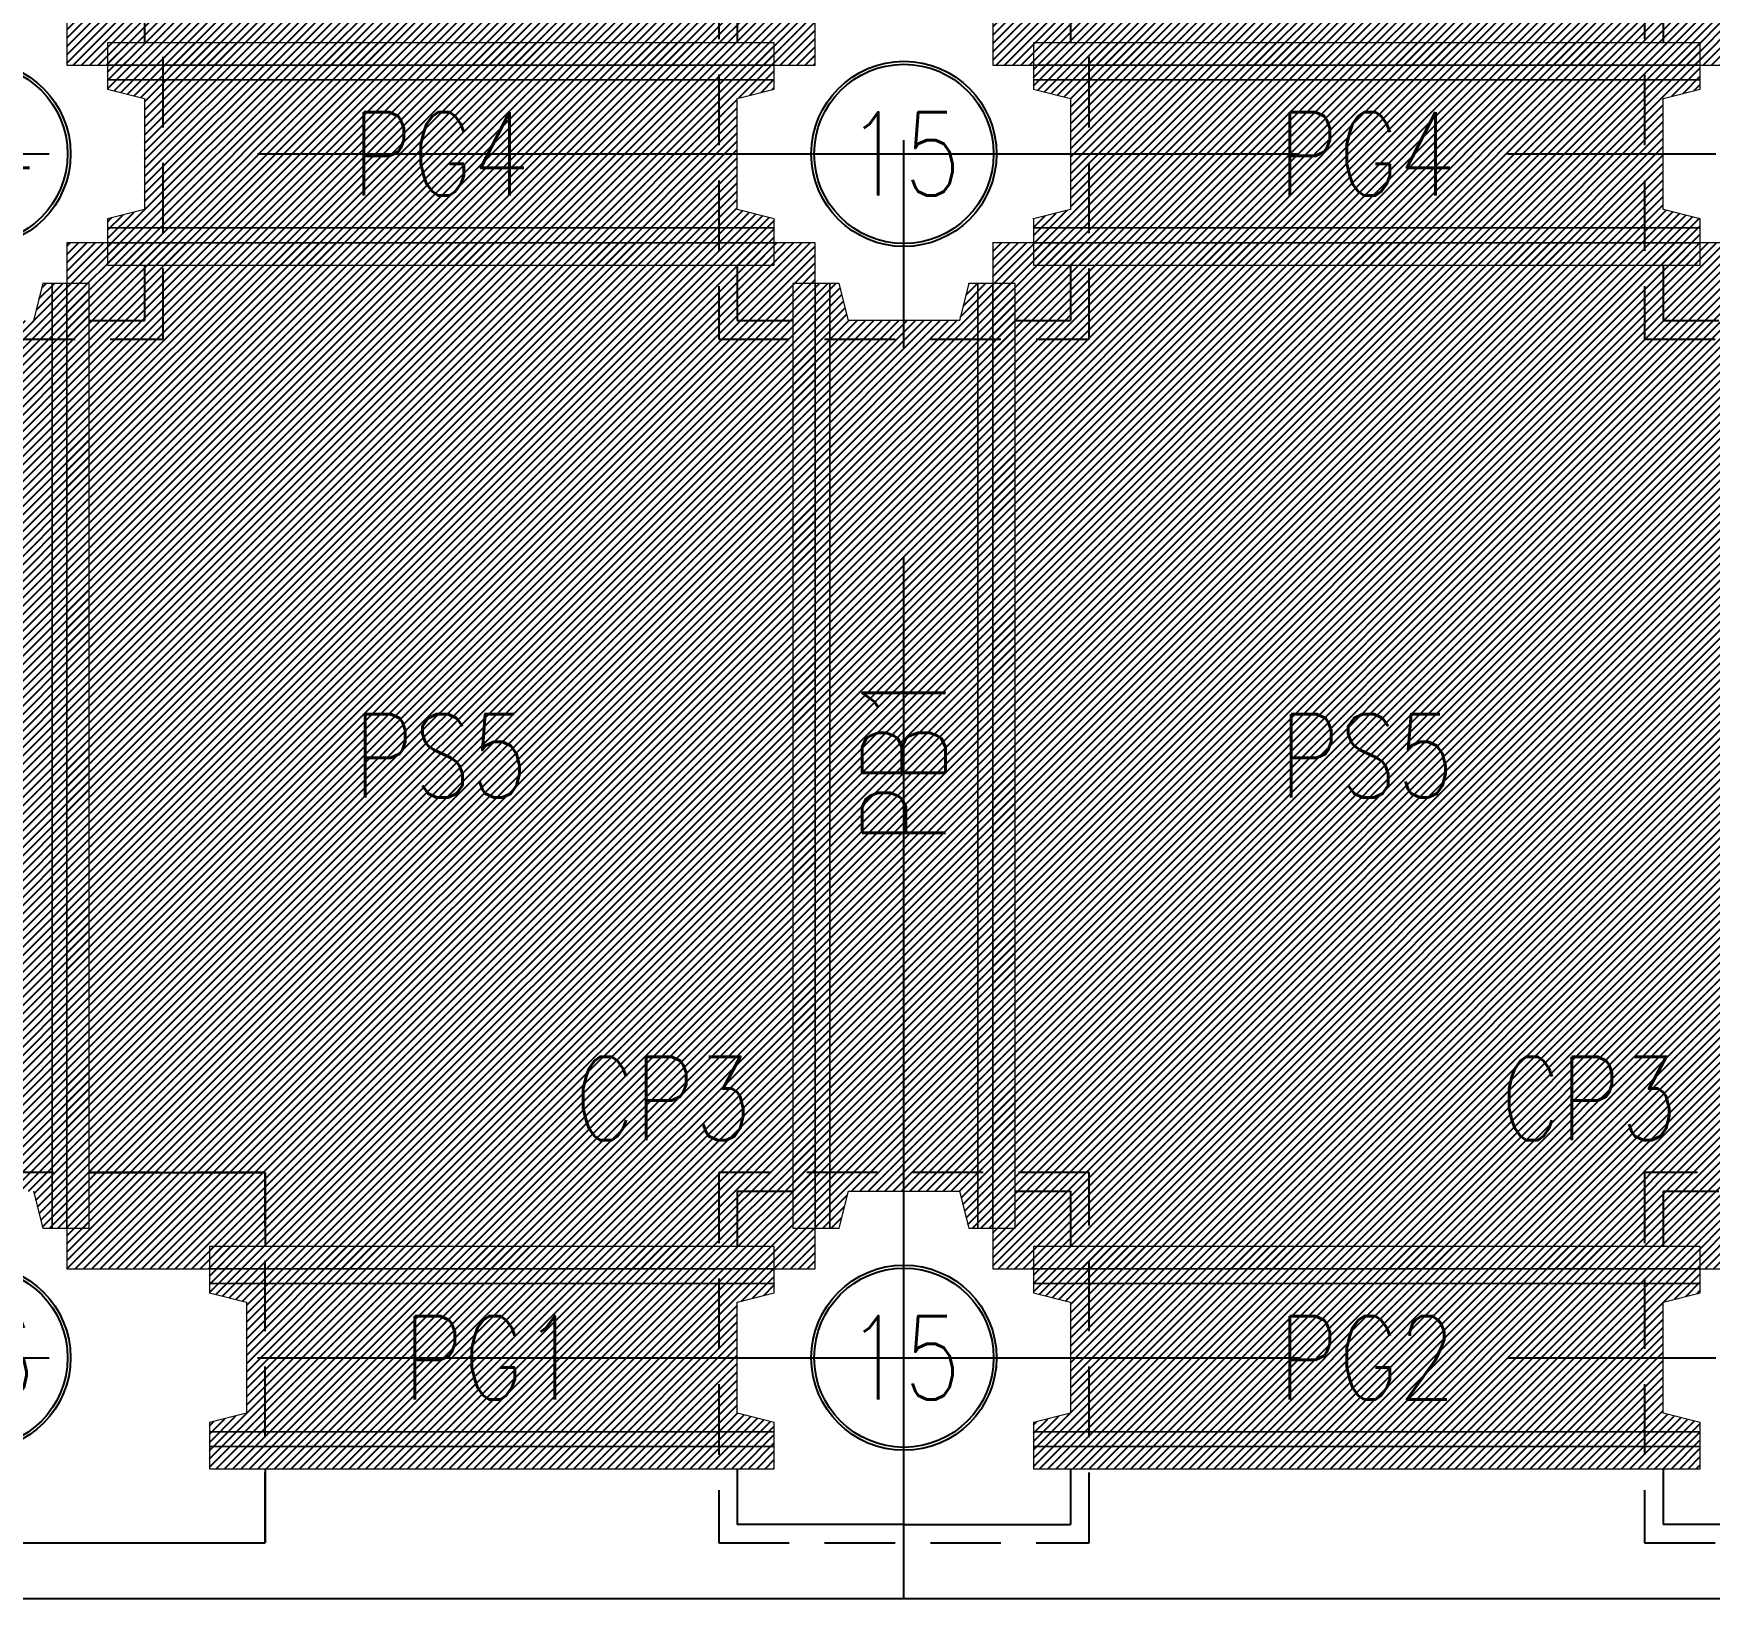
# Model space of a CAD drawing. Extents: x -4754 to 9942, y -22015 to 3942.
# Drawn here: x 621 to 1526, y -19965 to -19120 of the extents above; entities that cross this region are included whole.
import ezdxf
from ezdxf.enums import TextEntityAlignment as Align

# ---------------------------------------------------------------- set-up
doc = ezdxf.new("R2010")
doc.units = 0
doc.header["$LTSCALE"] = 3
doc.linetypes.add('CENTER', pattern=[2, 1.25, -0.25, 0.25, -0.25])
doc.linetypes.add('DASHED', pattern=[19.05, 12.7, -6.35])
doc.layers.get('0').update_dxf_attribs({"linetype": 'CONTINUOUS'})
doc.layers.add('HB_0', color=7, linetype='CONTINUOUS', transparency=0.5)
doc.layers.add('預鑄版_HATCH', color=253, linetype='CONTINUOUS', transparency=0.1)
for name, color, linetype in [('基椿', 1, 'CONTINUOUS'), ('場鑄梁', 4, 'CONTINUOUS'), ('場鑄梁_虛線', 4, 'CONTINUOUS'), ('底圖', 7, 'CONTINUOUS'), ('預鑄梁', 7, 'CONTINUOUS'), ('預鑄梁_HATCH', 253, 'CONTINUOUS'), ('預鑄梁_TXT', 2, 'CONTINUOUS'), ('預鑄梁_外緣', 7, 'CONTINUOUS'), ('預鑄樁帽', 6, 'CONTINUOUS'), ('預鑄樁帽_TXT', 2, 'CONTINUOUS'), ('預鑄版', 7, 'CONTINUOUS'), ('預鑄版_TXT', 2, 'CONTINUOUS')]:
    doc.layers.add(name, color=color, linetype=linetype)
doc.styles.get("Standard").update_dxf_attribs({"font": 'ROMANS.shx', "width": 0.8, "bigfont": 'chineset.shx'})

# ---------------------------------------------------------------- blocks, each defined once
blk = doc.blocks.new('pile')
at = {"layer": 'HB_0', "linetype": 'Continuous'}
for radius in [50, 48.4]:
    blk.add_circle((0, 0), radius, dxfattribs=at)
at = {"color": 2, "width": 0.8}
blk.add_attdef('A', text='', height=45, dxfattribs=at).set_placement((0, 0), align=Align.MIDDLE_CENTER)

msp = doc.modelspace()

# ---------------------------------------------------------------- hatches: boundary and pattern name
at = {"layer": '預鑄梁_HATCH', "linetype": 'Continuous'}
h = msp.add_hatch(dxfattribs=at)
h.set_pattern_fill('ANSI31', color=256, style=0)
h.paths.add_polyline_path([(660.844, -19244.682), (1020.844, -19244.682), (1020.844, -19244.682), (1020.844, -19232.682), (1020.844, -19224.682), (1020.844, -19219.682), (1000.844, -19214.682), (1000.844, -19154.682), (1020.844, -19149.682), (1020.844, -19144.682), (1020.844, -19136.682), (1020.844, -19124.682), (1020.844, -19124.682), (660.844, -19124.682), (660.844, -19124.682), (660.844, -19136.682), (660.844, -19144.682), (660.844, -19149.682), (680.844, -19154.682), (680.844, -19214.682), (660.844, -19219.682), (660.844, -19224.682), (660.844, -19232.682)], flags=17)
h = msp.add_hatch(dxfattribs=at)
h.set_pattern_fill('ANSI31', color=256, style=0)
h.paths.add_polyline_path([(1160.844, -19244.682), (1520.844, -19244.682), (1520.844, -19244.682), (1520.844, -19232.682), (1520.844, -19224.682), (1520.844, -19219.682), (1500.844, -19214.682), (1500.844, -19154.682), (1520.844, -19149.682), (1520.844, -19144.682), (1520.844, -19136.682), (1520.844, -19124.682), (1520.844, -19124.682), (1160.844, -19124.682), (1160.844, -19124.682), (1160.844, -19136.682), (1160.844, -19144.682), (1160.844, -19149.682), (1180.844, -19154.682), (1180.844, -19214.682), (1160.844, -19219.682), (1160.844, -19224.682), (1160.844, -19232.682)], flags=17)
h = msp.add_hatch(dxfattribs=at)
h.set_pattern_fill('ANSI31', color=256, style=0)
h.paths.add_polyline_path([(530.844, -19764.682), (542.844, -19764.682), (550.844, -19764.682), (555.844, -19764.682), (560.844, -19744.682), (620.844, -19744.682), (625.844, -19764.682), (630.844, -19764.682), (638.844, -19764.682), (650.844, -19764.682), (650.844, -19744.682), (650.844, -19274.682), (650.844, -19764.682), (650.844, -19254.682), (650.844, -19254.682), (638.844, -19254.682), (630.844, -19254.682), (625.844, -19254.682), (620.844, -19274.682), (560.844, -19274.682), (555.844, -19254.682), (550.844, -19254.682), (542.844, -19254.682), (530.844, -19254.682), (530.844, -19744.682), (530.844, -19274.682), (530.844, -19254.682)], flags=17)
h = msp.add_hatch(dxfattribs=at)
h.set_pattern_fill('ANSI31', color=256, style=0)
h.paths.add_polyline_path([(1030.844, -19764.682), (1042.844, -19764.682), (1050.844, -19764.682), (1055.844, -19764.682), (1060.844, -19744.682), (1120.844, -19744.682), (1125.844, -19764.682), (1130.844, -19764.682), (1138.844, -19764.682), (1150.844, -19764.682), (1150.844, -19744.682), (1150.844, -19274.682), (1150.844, -19764.682), (1150.844, -19254.682), (1150.844, -19254.682), (1138.844, -19254.682), (1130.844, -19254.682), (1125.844, -19254.682), (1120.844, -19274.682), (1060.844, -19274.682), (1055.844, -19254.682), (1050.844, -19254.682), (1042.844, -19254.682), (1030.844, -19254.682), (1030.844, -19744.682), (1030.844, -19274.682), (1030.844, -19254.682)], flags=17)
h = msp.add_hatch(dxfattribs=at)
h.set_pattern_fill('ANSI31', color=256, style=0)
h.paths.add_polyline_path([(715.844, -19894.682), (1020.844, -19894.682), (1020.844, -19894.682), (1020.844, -19882.682), (1020.844, -19874.682), (1020.844, -19869.682), (1000.844, -19864.682), (1000.844, -19804.682), (1020.844, -19799.682), (1020.844, -19794.682), (1020.844, -19786.682), (1020.844, -19774.682), (1020.844, -19774.682), (715.844, -19774.682), (715.844, -19774.682), (715.844, -19786.682), (715.844, -19794.682), (715.844, -19799.682), (735.844, -19804.682), (735.844, -19864.682), (715.844, -19869.682), (715.844, -19874.682), (715.844, -19882.682)], flags=17)
h = msp.add_hatch(dxfattribs=at)
h.set_pattern_fill('ANSI31', color=256, style=0)
h.paths.add_polyline_path([(1160.844, -19894.682), (1520.844, -19894.682), (1520.844, -19894.682), (1520.844, -19882.682), (1520.844, -19874.682), (1520.844, -19869.682), (1500.844, -19864.682), (1500.844, -19804.682), (1520.844, -19799.682), (1520.844, -19794.682), (1520.844, -19786.682), (1520.844, -19774.682), (1520.844, -19774.682), (1160.844, -19774.682), (1160.844, -19774.682), (1160.844, -19786.682), (1160.844, -19794.682), (1160.844, -19799.682), (1180.844, -19804.682), (1180.844, -19864.682), (1160.844, -19869.682), (1160.844, -19874.682), (1160.844, -19882.682)], flags=17)
at = {"layer": '預鑄版_HATCH', "linetype": 'Continuous'}
h = msp.add_hatch(dxfattribs=at)
h.set_pattern_fill('ANSI31', color=256, style=0)
h.paths.add_polyline_path([(638.844, -19136.682), (1042.844, -19136.682), (1042.844, -18582.682), (638.844, -18582.682)], flags=17)
h = msp.add_hatch(dxfattribs=at)
h.set_pattern_fill('ANSI31', color=256, style=0)
h.paths.add_polyline_path([(1138.844, -19136.682), (1542.844, -19136.682), (1542.844, -18582.682), (1138.844, -18582.682)], flags=17)
h = msp.add_hatch(dxfattribs=at)
h.set_pattern_fill('ANSI31', color=256, style=0)
h.paths.add_polyline_path([(638.844, -19786.682), (1042.844, -19786.682), (1042.844, -19232.682), (638.844, -19232.682)], flags=17)
h = msp.add_hatch(dxfattribs=at)
h.set_pattern_fill('ANSI31', color=256, style=0)
h.paths.add_polyline_path([(1138.844, -19786.682), (1542.844, -19786.682), (1542.844, -19232.682), (1138.844, -19232.682)], flags=17)

# ---------------------------------------------------------------- linework, layer by layer
at = {"layer": '場鑄梁', "color": 4, "linetype": 'Continuous'}
for points in [[(680.844, -19094.682), (680.844, -19124.682)], [(1000.844, -19094.682), (1000.844, -19124.682)], [(1180.844, -19094.682), (1180.844, -19124.682)], [(1500.844, -19094.682), (1500.844, -19124.682)], [(680.844, -19244.682), (680.844, -19274.682)], [(1000.844, -19244.682), (1000.844, -19274.682)], [(1180.844, -19244.682), (1180.844, -19274.682)], [(1500.844, -19244.682), (1500.844, -19274.682)], [(650.844, -19274.682), (680.844, -19274.682)], [(1000.844, -19274.682), (1030.844, -19274.682)], [(1150.844, -19274.682), (1180.844, -19274.682)], [(1500.844, -19274.682), (1530.844, -19274.682)], [(650.844, -19734.682), (745.844, -19734.682)], [(745.844, -19734.682), (745.844, -19774.682)], [(1000.844, -19744.682), (1000.844, -19774.682)], [(1000.844, -19744.682), (1030.844, -19744.682)], [(1150.844, -19744.682), (1180.844, -19744.682)], [(1180.844, -19744.682), (1180.844, -19774.682)], [(1500.844, -19744.682), (1500.844, -19774.682)], [(1500.844, -19744.682), (1530.844, -19744.682)], [(745.844, -19894.682), (745.844, -19934.682)], [(1000.844, -19894.682), (1000.844, -19924.682)], [(1180.844, -19894.682), (1180.844, -19924.682)], [(1500.844, -19894.682), (1500.844, -19924.682)], [(1090.844, -19924.682), (1000.844, -19924.682)], [(1090.844, -19924.682), (1180.844, -19924.682)], [(1590.844, -19924.682), (1500.844, -19924.682)], [(590.844, -19934.682), (745.844, -19934.682)]]:
    msp.add_lwpolyline(points, dxfattribs=at)
at = {"layer": '場鑄梁_虛線', "color": 4, "linetype": 'Continuous'}
for points in [[(680.844, -19094.682), (680.844, -19124.682)], [(1000.844, -19094.682), (1000.844, -19124.682)], [(1180.844, -19094.682), (1180.844, -19124.682)], [(1500.844, -19094.682), (1500.844, -19124.682)], [(680.844, -19244.682), (680.844, -19274.682)], [(1000.844, -19244.682), (1000.844, -19274.682)], [(1180.844, -19244.682), (1180.844, -19274.682)], [(1500.844, -19244.682), (1500.844, -19274.682)], [(650.844, -19274.682), (680.844, -19274.682)], [(1000.844, -19274.682), (1030.844, -19274.682)], [(1150.844, -19274.682), (1180.844, -19274.682)], [(1500.844, -19274.682), (1530.844, -19274.682)], [(650.844, -19734.682), (745.844, -19734.682)], [(745.844, -19734.682), (745.844, -19774.682)], [(1000.844, -19744.682), (1000.844, -19774.682)], [(1000.844, -19744.682), (1030.844, -19744.682)], [(1150.844, -19744.682), (1180.844, -19744.682)], [(1180.844, -19744.682), (1180.844, -19774.682)], [(1500.844, -19744.682), (1500.844, -19774.682)], [(1500.844, -19744.682), (1530.844, -19744.682)], [(745.844, -19894.682), (745.844, -19934.682)], [(1000.844, -19894.682), (1000.844, -19924.682)], [(1180.844, -19894.682), (1180.844, -19924.682)], [(1500.844, -19894.682), (1500.844, -19924.682)], [(1090.844, -19924.682), (1000.844, -19924.682)], [(1090.844, -19924.682), (1180.844, -19924.682)], [(1590.844, -19924.682), (1500.844, -19924.682)], [(590.844, -19934.682), (745.844, -19934.682)]]:
    msp.add_lwpolyline(points, dxfattribs=at)
at = {"layer": '底圖', "color": 4, "linetype": 'Continuous'}
msp.add_lwpolyline([(-158.156, -19964.682), (4339.844, -19964.682), (4339.844, -16984.682), (-158.156, -16984.682), (-158.156, -19964.682)], dxfattribs=at)
at = {"layer": '底圖', "color": 252, "linetype": 'CENTER', "ltscale": 150}
for points in [[(1090.844, -19964.682), (1090.844, -16984.682)], [(-158.156, -19184.682), (4339.844, -19184.682)], [(-158.156, -19834.682), (4339.844, -19834.682)]]:
    msp.add_lwpolyline(points, dxfattribs=at)
at = {"layer": '預鑄梁', "lineweight": 5}
for p, q in [((680.844, -19124.682, 113), (660.844, -19124.682, 113)), ((660.844, -19124.682, 113), (660.844, -19136.682, 113)), ((1000.844, -19124.682, 113), (680.844, -19124.682, 113)), ((1020.844, -19124.682, 113), (1000.844, -19124.682, 113)), ((1020.844, -19136.682, 113), (1020.844, -19124.682, 113)), ((1180.844, -19124.682, 113), (1160.844, -19124.682, 113)), ((1160.844, -19124.682, 113), (1160.844, -19136.682, 113)), ((1500.844, -19124.682, 113), (1180.844, -19124.682, 113)), ((1520.844, -19124.682, 113), (1500.844, -19124.682, 113)), ((1520.844, -19136.682, 113), (1520.844, -19124.682, 113)), ((680.844, -19136.682, 113), (660.844, -19136.682, 113)), ((660.844, -19136.682, 113), (660.844, -19144.682, 100)), ((660.844, -19136.682, 113), (680.844, -19136.682, 113)), ((1000.844, -19136.682, 113), (680.844, -19136.682, 113)), ((680.844, -19136.682, 113), (1000.844, -19136.682, 113)), ((1020.844, -19136.682, 113), (1000.844, -19136.682, 113)), ((1000.844, -19136.682, 113), (1020.844, -19136.682, 113)), ((1020.844, -19144.682, 100), (1020.844, -19136.682, 113)), ((1180.844, -19136.682, 113), (1160.844, -19136.682, 113)), ((1160.844, -19136.682, 113), (1160.844, -19144.682, 100)), ((1160.844, -19136.682, 113), (1180.844, -19136.682, 113)), ((1500.844, -19136.682, 113), (1180.844, -19136.682, 113)), ((1180.844, -19136.682, 113), (1500.844, -19136.682, 113)), ((1520.844, -19136.682, 113), (1500.844, -19136.682, 113)), ((1500.844, -19136.682, 113), (1520.844, -19136.682, 113)), ((1520.844, -19144.682, 100), (1520.844, -19136.682, 113)), ((680.844, -19144.682, 100), (660.844, -19144.682, 100)), ((660.844, -19144.682, 100), (660.844, -19149.682, 100)), ((660.844, -19144.682, 100), (680.844, -19144.682, 100)), ((660.844, -19149.682, 100), (680.844, -19154.682, 100)), ((680.844, -19144.682, 100), (1000.844, -19144.682, 100)), ((1000.844, -19144.682, 100), (680.844, -19144.682, 100)), ((1020.844, -19144.682, 100), (1000.844, -19144.682, 100)), ((1000.844, -19144.682, 100), (1020.844, -19144.682, 100)), ((1000.844, -19154.682, 100), (1020.844, -19149.682, 100)), ((1020.844, -19149.682, 100), (1020.844, -19144.682, 100)), ((1180.844, -19144.682, 100), (1160.844, -19144.682, 100)), ((1160.844, -19144.682, 100), (1160.844, -19149.682, 100)), ((1160.844, -19144.682, 100), (1180.844, -19144.682, 100)), ((1160.844, -19149.682, 100), (1180.844, -19154.682, 100)), ((1180.844, -19144.682, 100), (1500.844, -19144.682, 100)), ((1500.844, -19144.682, 100), (1180.844, -19144.682, 100)), ((1520.844, -19144.682, 100), (1500.844, -19144.682, 100)), ((1500.844, -19144.682, 100), (1520.844, -19144.682, 100)), ((1500.844, -19154.682, 100), (1520.844, -19149.682, 100)), ((1520.844, -19149.682, 100), (1520.844, -19144.682, 100)), ((680.844, -19154.682, 100), (680.844, -19214.682, 100)), ((1000.844, -19214.682, 100), (1000.844, -19154.682, 100)), ((1180.844, -19154.682, 100), (1180.844, -19214.682, 100)), ((1500.844, -19214.682, 100), (1500.844, -19154.682, 100)), ((680.844, -19214.682, 100), (660.844, -19219.682, 100)), ((660.844, -19219.682, 100), (660.844, -19224.682, 100)), ((1020.844, -19219.682, 100), (1000.844, -19214.682, 100)), ((1020.844, -19224.682, 100), (1020.844, -19219.682, 100)), ((1180.844, -19214.682, 100), (1160.844, -19219.682, 100)), ((1160.844, -19219.682, 100), (1160.844, -19224.682, 100)), ((1520.844, -19219.682, 100), (1500.844, -19214.682, 100)), ((1520.844, -19224.682, 100), (1520.844, -19219.682, 100)), ((660.844, -19224.682, 100), (680.844, -19224.682, 100)), ((680.844, -19224.682, 100), (660.844, -19224.682, 100)), ((660.844, -19224.682, 100), (660.844, -19232.682, 116)), ((1000.844, -19224.682, 100), (680.844, -19224.682, 100)), ((680.844, -19224.682, 100), (1000.844, -19224.682, 100)), ((1000.844, -19224.682, 100), (1020.844, -19224.682, 100)), ((1020.844, -19224.682, 100), (1000.844, -19224.682, 100)), ((1020.844, -19232.682, 116), (1020.844, -19224.682, 100)), ((1160.844, -19224.682, 100), (1180.844, -19224.682, 100)), ((1180.844, -19224.682, 100), (1160.844, -19224.682, 100)), ((1160.844, -19224.682, 100), (1160.844, -19232.682, 116)), ((1500.844, -19224.682, 100), (1180.844, -19224.682, 100)), ((1180.844, -19224.682, 100), (1500.844, -19224.682, 100)), ((1500.844, -19224.682, 100), (1520.844, -19224.682, 100)), ((1520.844, -19224.682, 100), (1500.844, -19224.682, 100)), ((1520.844, -19232.682, 116), (1520.844, -19224.682, 100)), ((660.844, -19232.682, 116), (680.844, -19232.682, 116)), ((680.844, -19232.682, 116), (660.844, -19232.682, 116)), ((660.844, -19232.682, 116), (660.844, -19244.682, 116)), ((1000.844, -19232.682, 116), (680.844, -19232.682, 116)), ((680.844, -19232.682, 116), (1000.844, -19232.682, 116)), ((1000.844, -19232.682, 116), (1020.844, -19232.682, 116)), ((1020.844, -19232.682, 116), (1000.844, -19232.682, 116)), ((1020.844, -19244.682, 116), (1020.844, -19232.682, 116)), ((1160.844, -19232.682, 116), (1180.844, -19232.682, 116)), ((1180.844, -19232.682, 116), (1160.844, -19232.682, 116)), ((1160.844, -19232.682, 116), (1160.844, -19244.682, 116)), ((1500.844, -19232.682, 116), (1180.844, -19232.682, 116)), ((1180.844, -19232.682, 116), (1500.844, -19232.682, 116)), ((1500.844, -19232.682, 116), (1520.844, -19232.682, 116)), ((1520.844, -19232.682, 116), (1500.844, -19232.682, 116)), ((1520.844, -19244.682, 116), (1520.844, -19232.682, 116)), ((660.844, -19244.682, 116), (680.844, -19244.682, 116)), ((680.844, -19244.682, 116), (1000.844, -19244.682, 116)), ((1000.844, -19244.682, 116), (1020.844, -19244.682, 116)), ((1160.844, -19244.682, 116), (1180.844, -19244.682, 116)), ((1180.844, -19244.682, 116), (1500.844, -19244.682, 116)), ((1500.844, -19244.682, 116), (1520.844, -19244.682, 116)), ((625.844, -19254.682, 100), (620.844, -19274.682, 100)), ((630.844, -19254.682, 100), (625.844, -19254.682, 100)), ((630.844, -19274.682, 100), (630.844, -19254.682, 100)), ((630.844, -19254.682, 100), (630.844, -19274.682, 100)), ((638.844, -19254.682, 116), (630.844, -19254.682, 100)), ((638.844, -19274.682, 116), (638.844, -19254.682, 116)), ((638.844, -19254.682, 116), (638.844, -19274.682, 116)), ((650.844, -19254.682, 116), (638.844, -19254.682, 116)), ((650.844, -19274.682, 116), (650.844, -19254.682, 116)), ((1042.844, -19254.682, 116), (1030.844, -19254.682, 116)), ((1030.844, -19254.682, 116), (1030.844, -19274.682, 116)), ((1050.844, -19254.682, 100), (1042.844, -19254.682, 116)), ((1042.844, -19254.682, 116), (1042.844, -19274.682, 116)), ((1042.844, -19274.682, 116), (1042.844, -19254.682, 116)), ((1055.844, -19254.682, 100), (1050.844, -19254.682, 100)), ((1050.844, -19254.682, 100), (1050.844, -19274.682, 100)), ((1050.844, -19274.682, 100), (1050.844, -19254.682, 100)), ((1060.844, -19274.682, 100), (1055.844, -19254.682, 100)), ((1125.844, -19254.682, 100), (1120.844, -19274.682, 100)), ((1130.844, -19254.682, 100), (1125.844, -19254.682, 100)), ((1130.844, -19274.682, 100), (1130.844, -19254.682, 100)), ((1130.844, -19254.682, 100), (1130.844, -19274.682, 100)), ((1138.844, -19254.682, 116), (1130.844, -19254.682, 100)), ((1138.844, -19274.682, 116), (1138.844, -19254.682, 116)), ((1138.844, -19254.682, 116), (1138.844, -19274.682, 116)), ((1150.844, -19254.682, 116), (1138.844, -19254.682, 116)), ((1150.844, -19274.682, 116), (1150.844, -19254.682, 116)), ((630.844, -19274.682, 100), (630.844, -19744.682, 100)), ((630.844, -19744.682, 100), (630.844, -19274.682, 100)), ((638.844, -19274.682, 116), (638.844, -19744.682, 116)), ((638.844, -19744.682, 116), (638.844, -19274.682, 116)), ((650.844, -19744.682, 116), (650.844, -19274.682, 116)), ((1030.844, -19274.682, 116), (1030.844, -19744.682, 116)), ((1042.844, -19274.682, 116), (1042.844, -19744.682, 116)), ((1042.844, -19744.682, 116), (1042.844, -19274.682, 116)), ((1050.844, -19744.682, 100), (1050.844, -19274.682, 100)), ((1050.844, -19274.682, 100), (1050.844, -19744.682, 100)), ((1120.844, -19274.682, 100), (1060.844, -19274.682, 100)), ((1130.844, -19274.682, 100), (1130.844, -19744.682, 100)), ((1130.844, -19744.682, 100), (1130.844, -19274.682, 100)), ((1138.844, -19274.682, 116), (1138.844, -19744.682, 116)), ((1138.844, -19744.682, 116), (1138.844, -19274.682, 116)), ((1150.844, -19744.682, 116), (1150.844, -19274.682, 116)), ((620.844, -19744.682, 100), (625.844, -19764.682, 100)), ((630.844, -19764.682, 100), (630.844, -19744.682, 100)), ((630.844, -19744.682, 100), (630.844, -19764.682, 100)), ((638.844, -19764.682, 116), (638.844, -19744.682, 116)), ((638.844, -19744.682, 116), (638.844, -19764.682, 116)), ((650.844, -19764.682, 116), (650.844, -19744.682, 116)), ((1030.844, -19744.682, 116), (1030.844, -19764.682, 116)), ((1042.844, -19744.682, 116), (1042.844, -19764.682, 116)), ((1042.844, -19764.682, 116), (1042.844, -19744.682, 116)), ((1050.844, -19744.682, 100), (1050.844, -19764.682, 100)), ((1050.844, -19764.682, 100), (1050.844, -19744.682, 100)), ((1055.844, -19764.682, 100), (1060.844, -19744.682, 100)), ((1060.844, -19744.682, 100), (1120.844, -19744.682, 100)), ((1120.844, -19744.682, 100), (1125.844, -19764.682, 100)), ((1130.844, -19764.682, 100), (1130.844, -19744.682, 100)), ((1130.844, -19744.682, 100), (1130.844, -19764.682, 100)), ((1138.844, -19764.682, 116), (1138.844, -19744.682, 116)), ((1138.844, -19744.682, 116), (1138.844, -19764.682, 116)), ((1150.844, -19764.682, 116), (1150.844, -19744.682, 116)), ((625.844, -19764.682, 100), (630.844, -19764.682, 100)), ((630.844, -19764.682, 100), (638.844, -19764.682, 116)), ((638.844, -19764.682, 116), (650.844, -19764.682, 116)), ((1030.844, -19764.682, 116), (1042.844, -19764.682, 116)), ((1042.844, -19764.682, 116), (1050.844, -19764.682, 100)), ((1050.844, -19764.682, 100), (1055.844, -19764.682, 100)), ((1125.844, -19764.682, 100), (1130.844, -19764.682, 100)), ((1130.844, -19764.682, 100), (1138.844, -19764.682, 116)), ((1138.844, -19764.682, 116), (1150.844, -19764.682, 116)), ((735.844, -19774.682, 116), (715.844, -19774.682, 116)), ((715.844, -19774.682, 116), (715.844, -19786.682, 116)), ((1000.844, -19774.682, 116), (735.844, -19774.682, 116)), ((1020.844, -19774.682, 116), (1000.844, -19774.682, 116)), ((1020.844, -19786.682, 116), (1020.844, -19774.682, 116)), ((1180.844, -19774.682, 116), (1160.844, -19774.682, 116)), ((1160.844, -19774.682, 116), (1160.844, -19786.682, 116)), ((1500.844, -19774.682, 116), (1180.844, -19774.682, 116)), ((1520.844, -19774.682, 116), (1500.844, -19774.682, 116)), ((1520.844, -19786.682, 116), (1520.844, -19774.682, 116)), ((735.844, -19786.682, 116), (715.844, -19786.682, 116)), ((715.844, -19786.682, 116), (715.844, -19794.682, 104)), ((715.844, -19786.682, 116), (735.844, -19786.682, 116)), ((1000.844, -19786.682, 116), (735.844, -19786.682, 116)), ((735.844, -19786.682, 116), (1000.844, -19786.682, 116)), ((1020.844, -19786.682, 116), (1000.844, -19786.682, 116)), ((1000.844, -19786.682, 116), (1020.844, -19786.682, 116)), ((1020.844, -19794.682, 104), (1020.844, -19786.682, 116)), ((1180.844, -19786.682, 116), (1160.844, -19786.682, 116)), ((1160.844, -19786.682, 116), (1160.844, -19794.682, 104)), ((1160.844, -19786.682, 116), (1180.844, -19786.682, 116)), ((1500.844, -19786.682, 116), (1180.844, -19786.682, 116)), ((1180.844, -19786.682, 116), (1500.844, -19786.682, 116)), ((1520.844, -19786.682, 116), (1500.844, -19786.682, 116)), ((1500.844, -19786.682, 116), (1520.844, -19786.682, 116)), ((1520.844, -19794.682, 104), (1520.844, -19786.682, 116)), ((735.844, -19794.682, 104), (715.844, -19794.682, 104)), ((715.844, -19794.682, 104), (715.844, -19799.682, 104)), ((715.844, -19794.682, 104), (735.844, -19794.682, 104)), ((715.844, -19799.682, 104), (735.844, -19804.682, 104)), ((735.844, -19794.682, 104), (1000.844, -19794.682, 104)), ((1000.844, -19794.682, 104), (735.844, -19794.682, 104)), ((1020.844, -19794.682, 104), (1000.844, -19794.682, 104)), ((1000.844, -19794.682, 104), (1020.844, -19794.682, 104)), ((1000.844, -19804.682, 104), (1020.844, -19799.682, 104)), ((1020.844, -19799.682, 104), (1020.844, -19794.682, 104)), ((1180.844, -19794.682, 104), (1160.844, -19794.682, 104)), ((1160.844, -19794.682, 104), (1160.844, -19799.682, 104)), ((1160.844, -19794.682, 104), (1180.844, -19794.682, 104)), ((1160.844, -19799.682, 104), (1180.844, -19804.682, 104)), ((1180.844, -19794.682, 104), (1500.844, -19794.682, 104)), ((1500.844, -19794.682, 104), (1180.844, -19794.682, 104)), ((1520.844, -19794.682, 104), (1500.844, -19794.682, 104)), ((1500.844, -19794.682, 104), (1520.844, -19794.682, 104)), ((1500.844, -19804.682, 104), (1520.844, -19799.682, 104)), ((1520.844, -19799.682, 104), (1520.844, -19794.682, 104)), ((735.844, -19804.682, 104), (735.844, -19864.682, 104)), ((1000.844, -19864.682, 104), (1000.844, -19804.682, 104)), ((1180.844, -19804.682, 104), (1180.844, -19864.682, 104)), ((1500.844, -19864.682, 104), (1500.844, -19804.682, 104)), ((735.844, -19864.682, 104), (715.844, -19869.682, 104)), ((1020.844, -19869.682, 104), (1000.844, -19864.682, 104)), ((1180.844, -19864.682, 104), (1160.844, -19869.682, 104)), ((1520.844, -19869.682, 104), (1500.844, -19864.682, 104)), ((715.844, -19869.682, 104), (715.844, -19874.682, 104)), ((1020.844, -19874.682, 104), (1020.844, -19869.682, 104)), ((1160.844, -19869.682, 104), (1160.844, -19874.682, 104)), ((1520.844, -19874.682, 104), (1520.844, -19869.682, 104)), ((715.844, -19874.682, 104), (735.844, -19874.682, 104)), ((735.844, -19874.682, 104), (715.844, -19874.682, 104)), ((715.844, -19874.682, 104), (715.844, -19882.682, 120)), ((715.844, -19882.682, 120), (735.844, -19882.682, 120)), ((735.844, -19882.682, 120), (715.844, -19882.682, 120)), ((715.844, -19882.682, 120), (715.844, -19894.682, 120)), ((1000.844, -19874.682, 104), (735.844, -19874.682, 104)), ((735.844, -19874.682, 104), (1000.844, -19874.682, 104)), ((1000.844, -19882.682, 120), (735.844, -19882.682, 120)), ((735.844, -19882.682, 120), (1000.844, -19882.682, 120)), ((1000.844, -19874.682, 104), (1020.844, -19874.682, 104)), ((1020.844, -19874.682, 104), (1000.844, -19874.682, 104)), ((1000.844, -19882.682, 120), (1020.844, -19882.682, 120)), ((1020.844, -19882.682, 120), (1000.844, -19882.682, 120)), ((1020.844, -19882.682, 120), (1020.844, -19874.682, 104)), ((1020.844, -19894.682, 120), (1020.844, -19882.682, 120)), ((1160.844, -19874.682, 104), (1180.844, -19874.682, 104)), ((1180.844, -19874.682, 104), (1160.844, -19874.682, 104)), ((1160.844, -19874.682, 104), (1160.844, -19882.682, 120)), ((1160.844, -19882.682, 120), (1180.844, -19882.682, 120)), ((1180.844, -19882.682, 120), (1160.844, -19882.682, 120)), ((1160.844, -19882.682, 120), (1160.844, -19894.682, 120)), ((1500.844, -19874.682, 104), (1180.844, -19874.682, 104)), ((1180.844, -19874.682, 104), (1500.844, -19874.682, 104)), ((1500.844, -19882.682, 120), (1180.844, -19882.682, 120)), ((1180.844, -19882.682, 120), (1500.844, -19882.682, 120)), ((1500.844, -19874.682, 104), (1520.844, -19874.682, 104)), ((1520.844, -19874.682, 104), (1500.844, -19874.682, 104)), ((1500.844, -19882.682, 120), (1520.844, -19882.682, 120)), ((1520.844, -19882.682, 120), (1500.844, -19882.682, 120)), ((1520.844, -19882.682, 120), (1520.844, -19874.682, 104)), ((1520.844, -19894.682, 120), (1520.844, -19882.682, 120)), ((715.844, -19894.682, 120), (735.844, -19894.682, 120)), ((735.844, -19894.682, 120), (1000.844, -19894.682, 120)), ((1000.844, -19894.682, 120), (1020.844, -19894.682, 120)), ((1160.844, -19894.682, 120), (1180.844, -19894.682, 120)), ((1180.844, -19894.682, 120), (1500.844, -19894.682, 120)), ((1500.844, -19894.682, 120), (1520.844, -19894.682, 120))]:
    msp.add_line(p, q, dxfattribs=at)
at = {"layer": '預鑄梁_外緣', "lineweight": 5}
for p, q in [((680.844, -19124.682, 113), (660.844, -19124.682, 113)), ((660.844, -19124.682, 113), (660.844, -19136.682, 113)), ((1000.844, -19124.682, 113), (680.844, -19124.682, 113)), ((1020.844, -19124.682, 113), (1000.844, -19124.682, 113)), ((1020.844, -19136.682, 113), (1020.844, -19124.682, 113)), ((1180.844, -19124.682, 113), (1160.844, -19124.682, 113)), ((1160.844, -19124.682, 113), (1160.844, -19136.682, 113)), ((1500.844, -19124.682, 113), (1180.844, -19124.682, 113)), ((1520.844, -19124.682, 113), (1500.844, -19124.682, 113)), ((1520.844, -19136.682, 113), (1520.844, -19124.682, 113)), ((660.844, -19136.682, 113), (660.844, -19144.682, 100)), ((1020.844, -19144.682, 100), (1020.844, -19136.682, 113)), ((1160.844, -19136.682, 113), (1160.844, -19144.682, 100)), ((1520.844, -19144.682, 100), (1520.844, -19136.682, 113)), ((660.844, -19144.682, 100), (660.844, -19149.682, 100)), ((660.844, -19149.682, 100), (680.844, -19154.682, 100)), ((1000.844, -19154.682, 100), (1020.844, -19149.682, 100)), ((1020.844, -19149.682, 100), (1020.844, -19144.682, 100)), ((1160.844, -19144.682, 100), (1160.844, -19149.682, 100)), ((1160.844, -19149.682, 100), (1180.844, -19154.682, 100)), ((1500.844, -19154.682, 100), (1520.844, -19149.682, 100)), ((1520.844, -19149.682, 100), (1520.844, -19144.682, 100)), ((680.844, -19154.682, 100), (680.844, -19214.682, 100)), ((1000.844, -19214.682, 100), (1000.844, -19154.682, 100)), ((1180.844, -19154.682, 100), (1180.844, -19214.682, 100)), ((1500.844, -19214.682, 100), (1500.844, -19154.682, 100)), ((680.844, -19214.682, 100), (660.844, -19219.682, 100)), ((660.844, -19219.682, 100), (660.844, -19224.682, 100)), ((1020.844, -19219.682, 100), (1000.844, -19214.682, 100)), ((1020.844, -19224.682, 100), (1020.844, -19219.682, 100)), ((1180.844, -19214.682, 100), (1160.844, -19219.682, 100)), ((1160.844, -19219.682, 100), (1160.844, -19224.682, 100)), ((1520.844, -19219.682, 100), (1500.844, -19214.682, 100)), ((1520.844, -19224.682, 100), (1520.844, -19219.682, 100)), ((660.844, -19224.682, 100), (660.844, -19232.682, 116)), ((1020.844, -19232.682, 116), (1020.844, -19224.682, 100)), ((1160.844, -19224.682, 100), (1160.844, -19232.682, 116)), ((1520.844, -19232.682, 116), (1520.844, -19224.682, 100)), ((660.844, -19232.682, 116), (660.844, -19244.682, 116)), ((1020.844, -19244.682, 116), (1020.844, -19232.682, 116)), ((1160.844, -19232.682, 116), (1160.844, -19244.682, 116)), ((1520.844, -19244.682, 116), (1520.844, -19232.682, 116)), ((660.844, -19244.682, 116), (680.844, -19244.682, 116)), ((680.844, -19244.682, 116), (1000.844, -19244.682, 116)), ((1000.844, -19244.682, 116), (1020.844, -19244.682, 116)), ((1160.844, -19244.682, 116), (1180.844, -19244.682, 116)), ((1180.844, -19244.682, 116), (1500.844, -19244.682, 116)), ((1500.844, -19244.682, 116), (1520.844, -19244.682, 116)), ((625.844, -19254.682, 100), (620.844, -19274.682, 100)), ((630.844, -19254.682, 100), (625.844, -19254.682, 100)), ((638.844, -19254.682, 116), (630.844, -19254.682, 100)), ((650.844, -19254.682, 116), (638.844, -19254.682, 116)), ((650.844, -19274.682, 116), (650.844, -19254.682, 116)), ((1042.844, -19254.682, 116), (1030.844, -19254.682, 116)), ((1030.844, -19254.682, 116), (1030.844, -19274.682, 116)), ((1050.844, -19254.682, 100), (1042.844, -19254.682, 116)), ((1055.844, -19254.682, 100), (1050.844, -19254.682, 100)), ((1060.844, -19274.682, 100), (1055.844, -19254.682, 100)), ((1125.844, -19254.682, 100), (1120.844, -19274.682, 100)), ((1130.844, -19254.682, 100), (1125.844, -19254.682, 100)), ((1138.844, -19254.682, 116), (1130.844, -19254.682, 100)), ((1150.844, -19254.682, 116), (1138.844, -19254.682, 116)), ((1150.844, -19274.682, 116), (1150.844, -19254.682, 116)), ((650.844, -19744.682, 116), (650.844, -19274.682, 116)), ((1030.844, -19274.682, 116), (1030.844, -19744.682, 116)), ((1120.844, -19274.682, 100), (1060.844, -19274.682, 100)), ((1150.844, -19744.682, 116), (1150.844, -19274.682, 116)), ((620.844, -19744.682, 100), (625.844, -19764.682, 100)), ((650.844, -19764.682, 116), (650.844, -19744.682, 116)), ((1030.844, -19744.682, 116), (1030.844, -19764.682, 116)), ((1055.844, -19764.682, 100), (1060.844, -19744.682, 100)), ((1060.844, -19744.682, 100), (1120.844, -19744.682, 100)), ((1120.844, -19744.682, 100), (1125.844, -19764.682, 100)), ((1150.844, -19764.682, 116), (1150.844, -19744.682, 116)), ((625.844, -19764.682, 100), (630.844, -19764.682, 100)), ((630.844, -19764.682, 100), (638.844, -19764.682, 116)), ((638.844, -19764.682, 116), (650.844, -19764.682, 116)), ((1030.844, -19764.682, 116), (1042.844, -19764.682, 116)), ((1042.844, -19764.682, 116), (1050.844, -19764.682, 100)), ((1050.844, -19764.682, 100), (1055.844, -19764.682, 100)), ((1125.844, -19764.682, 100), (1130.844, -19764.682, 100)), ((1130.844, -19764.682, 100), (1138.844, -19764.682, 116)), ((1138.844, -19764.682, 116), (1150.844, -19764.682, 116)), ((735.844, -19774.682, 116), (715.844, -19774.682, 116)), ((715.844, -19774.682, 116), (715.844, -19786.682, 116)), ((1000.844, -19774.682, 116), (735.844, -19774.682, 116)), ((1020.844, -19774.682, 116), (1000.844, -19774.682, 116)), ((1020.844, -19786.682, 116), (1020.844, -19774.682, 116)), ((1180.844, -19774.682, 116), (1160.844, -19774.682, 116)), ((1160.844, -19774.682, 116), (1160.844, -19786.682, 116)), ((1500.844, -19774.682, 116), (1180.844, -19774.682, 116)), ((1520.844, -19774.682, 116), (1500.844, -19774.682, 116)), ((1520.844, -19786.682, 116), (1520.844, -19774.682, 116)), ((715.844, -19786.682, 116), (715.844, -19794.682, 104)), ((1020.844, -19794.682, 104), (1020.844, -19786.682, 116)), ((1160.844, -19786.682, 116), (1160.844, -19794.682, 104)), ((1520.844, -19794.682, 104), (1520.844, -19786.682, 116)), ((715.844, -19794.682, 104), (715.844, -19799.682, 104)), ((715.844, -19799.682, 104), (735.844, -19804.682, 104)), ((1000.844, -19804.682, 104), (1020.844, -19799.682, 104)), ((1020.844, -19799.682, 104), (1020.844, -19794.682, 104)), ((1160.844, -19794.682, 104), (1160.844, -19799.682, 104)), ((1160.844, -19799.682, 104), (1180.844, -19804.682, 104)), ((1500.844, -19804.682, 104), (1520.844, -19799.682, 104)), ((1520.844, -19799.682, 104), (1520.844, -19794.682, 104)), ((735.844, -19804.682, 104), (735.844, -19864.682, 104)), ((1000.844, -19864.682, 104), (1000.844, -19804.682, 104)), ((1180.844, -19804.682, 104), (1180.844, -19864.682, 104)), ((1500.844, -19864.682, 104), (1500.844, -19804.682, 104)), ((735.844, -19864.682, 104), (715.844, -19869.682, 104)), ((1020.844, -19869.682, 104), (1000.844, -19864.682, 104)), ((1180.844, -19864.682, 104), (1160.844, -19869.682, 104)), ((1520.844, -19869.682, 104), (1500.844, -19864.682, 104)), ((715.844, -19869.682, 104), (715.844, -19874.682, 104)), ((1020.844, -19874.682, 104), (1020.844, -19869.682, 104)), ((1160.844, -19869.682, 104), (1160.844, -19874.682, 104)), ((1520.844, -19874.682, 104), (1520.844, -19869.682, 104)), ((715.844, -19874.682, 104), (715.844, -19882.682, 120)), ((715.844, -19882.682, 120), (715.844, -19894.682, 120)), ((1020.844, -19882.682, 120), (1020.844, -19874.682, 104)), ((1020.844, -19894.682, 120), (1020.844, -19882.682, 120)), ((1160.844, -19874.682, 104), (1160.844, -19882.682, 120)), ((1160.844, -19882.682, 120), (1160.844, -19894.682, 120)), ((1520.844, -19882.682, 120), (1520.844, -19874.682, 104)), ((1520.844, -19894.682, 120), (1520.844, -19882.682, 120)), ((715.844, -19894.682, 120), (735.844, -19894.682, 120)), ((735.844, -19894.682, 120), (1000.844, -19894.682, 120)), ((1000.844, -19894.682, 120), (1020.844, -19894.682, 120)), ((1160.844, -19894.682, 120), (1180.844, -19894.682, 120)), ((1180.844, -19894.682, 120), (1500.844, -19894.682, 120)), ((1500.844, -19894.682, 120), (1520.844, -19894.682, 120))]:
    msp.add_line(p, q, dxfattribs=at)
at = {"layer": '預鑄樁帽', "linetype": 'DASHED'}
for points in [[(490.844, -19284.682), (690.844, -19284.682), (690.844, -19084.682), (490.844, -19084.682), (490.844, -19284.682)], [(990.844, -19284.682), (1190.844, -19284.682), (1190.844, -19084.682), (990.844, -19084.682), (990.844, -19284.682)], [(1490.844, -19284.682), (1690.844, -19284.682), (1690.844, -19084.682), (1490.844, -19084.682), (1490.844, -19284.682)], [(435.844, -19934.682), (745.844, -19934.682), (745.844, -19734.682), (435.844, -19734.682), (435.844, -19934.682)], [(990.844, -19934.682), (1190.844, -19934.682), (1190.844, -19734.682), (990.844, -19734.682), (990.844, -19934.682)], [(1490.844, -19934.682), (1690.844, -19934.682), (1690.844, -19734.682), (1490.844, -19734.682), (1490.844, -19934.682)]]:
    msp.add_lwpolyline(points, dxfattribs=at)
at = {"layer": '預鑄版', "lineweight": 5}
for points in [[(638.844, -19136.682, 113), (1042.844, -19136.682, 113), (1042.844, -18582.682, 113), (638.844, -18582.682, 113), (638.844, -19136.682, 113)], [(1138.844, -19136.682, 113), (1542.844, -19136.682, 113), (1542.844, -18582.682, 113), (1138.844, -18582.682, 113), (1138.844, -19136.682, 113)], [(638.844, -19786.682, 116), (1042.844, -19786.682, 116), (1042.844, -19232.682, 116), (638.844, -19232.682, 116), (638.844, -19786.682, 116)], [(1138.844, -19786.682, 116), (1542.844, -19786.682, 116), (1542.844, -19232.682, 116), (1138.844, -19232.682, 116), (1138.844, -19786.682, 116)]]:
    msp.add_polyline3d(points, dxfattribs=at)

# ---------------------------------------------------------------- block references
at = {"layer": '基椿', "linetype": 'Continuous', "rotation": 360}
for p, values in [((590.844, -19184.682), {'A': '14'}), ((1090.844, -19184.682), {'A': '15'}), ((590.844, -19834.682), {'A': '16'}), ((1090.844, -19834.682), {'A': '15'})]:
    msp.add_blockref('pile', p, dxfattribs=at).add_auto_attribs(values)

# ---------------------------------------------------------------- texts
at = {"layer": '預鑄梁_TXT', "linetype": 'Continuous', "width": 0.8}
for s, p in [('PG4', (840.844, -19184.682, 116)), ('PG4', (1340.844, -19184.682, 116)), ('PG1', (868.344, -19834.682, 120)), ('PG2', (1340.844, -19834.682, 120))]:
    msp.add_text(s, height=45, dxfattribs=at).set_placement(p, align=Align.MIDDLE)
msp.add_text('PB1', height=45, rotation=90, dxfattribs=at).set_placement((1090.844, -19509.682, 116), align=Align.MIDDLE)
at = {"layer": '預鑄樁帽_TXT', "linetype": 'Continuous', "width": 0.8}
for p in [(960.844, -19694.682), (1460.844, -19694.682)]:
    msp.add_text('CP3', height=45, dxfattribs=at).set_placement(p, align=Align.MIDDLE)
at = {"layer": '預鑄版_TXT', "linetype": 'Continuous', "width": 0.8}
for p in [(840.844, -19509.682, 116), (1340.844, -19509.682, 116)]:
    msp.add_text('PS5', height=45, dxfattribs=at).set_placement(p, align=Align.MIDDLE)

doc.saveas('drawing.dxf')
